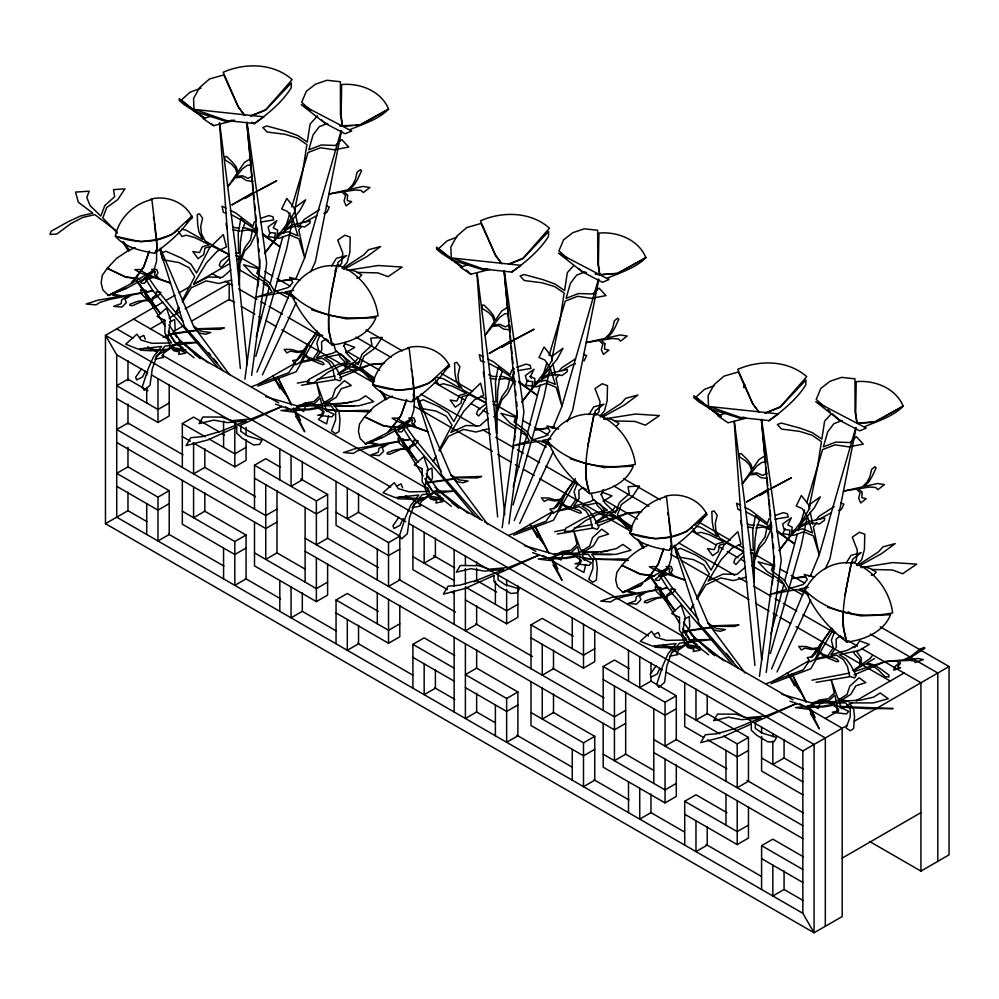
<?xml version="1.0" encoding="UTF-8"?>
<svg xmlns="http://www.w3.org/2000/svg" width="999" height="999" viewBox="0 0 999 999"><rect width="100%" height="100%" fill="white"/><g stroke="black" fill="none" stroke-linecap="round" stroke-linejoin="round"><path stroke-width="1.5" d="M328.746 314.985L328.521 329.757L332.33 345.067C314.872 331.718 299.613 314.523 291.308 293.981C314.086 316.471 347.602 321.815 378.084 315.846C375.237 293.019 358.866 272.315 337.063 264.747C332.23 290.896 323.626 318.631 332.255 344.942C349.563 342.919 369.18 334.965 375.949 317.632L346.216 318.831L328.746 314.985L311.563 309.765M550.774 446.391L546.903 443.843C554.395 425.611 573.813 411.875 593.893 414.473C589.36 440.272 581.018 467.594 589.535 493.481C606.855 491.458 626.46 483.504 633.229 466.183L603.508 467.37L586.026 463.524L570.279 458.741M808.066 594.929L804.183 592.382C811.675 574.15 831.093 560.414 851.173 563.011C846.64 588.811 838.298 616.133 846.815 642.032C864.135 639.997 883.74 632.042 890.521 614.722L860.788 615.908L843.306 612.062L827.559 607.28M586.026 463.524L585.801 478.296L589.61 493.618C572.152 480.257 556.893 463.061 548.601 442.52C571.378 465.01 604.882 470.367 635.364 464.385C632.517 441.558 616.146 420.854 594.343 413.299L587.737 446.391M843.306 612.062L843.094 626.835L846.89 642.157C829.432 628.808 814.173 611.6 805.881 591.058C828.658 613.548 862.162 618.905 892.644 612.924C889.797 590.097 873.426 569.393 851.623 561.838L845.017 594.929M337.737 266.296L337.887 262.362L346.641 255.607L336.401 258.341L331.631 266.034M595.079 413.524L595.179 410.901L603.92 404.145L593.681 406.88L588.911 414.573M852.309 563.374L852.459 559.44L861.2 552.684L850.961 555.419L846.19 563.111M257.742 287.15L258.466 277.872M258.704 274.787L259.915 259.328M514.66 440.334L515.022 435.689M515.259 432.604L515.746 426.423M515.984 423.326L516.958 410.964M772.302 584.228L773.026 574.962M773.263 571.865L774.475 556.406M322.689 410.489L321.965 415.996L318.381 419.468L326.611 423.938L328.521 415.909M579.969 559.028L579.245 564.535L575.661 568.006L583.891 572.477L585.801 564.447M836.7 711.7L837.437 706.193L834.814 695.042L828.895 700.786L820.029 703.296L818.268 708.578L811.363 704.832M244.892 379.245L259.915 267.12L246.828 122.353L253.309 190.072M251.636 375.349L266.658 263.224L247.053 122.328M502.172 527.784L517.195 415.659L504.108 270.891L508.978 321.678M508.928 523.888L523.938 411.763L504.333 270.866M759.452 676.323L774.475 564.198L761.4 419.43L765.671 464.06M766.208 672.427L781.218 560.302L761.613 419.405M330.444 297.977L336.613 265.934C316.533 263.336 297.115 277.06 289.623 295.304L294.792 298.701M341.546 130.757L315.334 261.863L310.714 271.74M598.826 279.295L572.614 410.402L567.332 421.703M856.106 427.847L829.907 558.941L825.274 568.831M292.894 218.606L286.626 248.838L255.819 356.381M294.767 209.54L302.909 170.23L306.893 144.555L297.465 138.099L284.827 134.266L267.058 131.993L262.799 127.46L266.733 125.961L285.764 131.131L297.852 135.577L307.292 142.02L310.077 124.051L317.582 115.834M550.174 367.145L543.906 397.377L513.099 504.92M551.735 359.59L560.189 318.768L564.173 293.094L554.757 286.638L542.107 282.804L524.338 280.544L520.092 275.999L524.013 274.5L543.044 279.67L555.132 284.116L564.572 290.572L567.357 272.59L573.926 265.397M807.142 517.195L801.198 545.929L770.379 653.471M809.34 506.618L817.469 467.307L821.453 441.633L812.037 435.177L799.4 431.343L781.618 429.083L777.372 424.538L781.293 423.039L800.324 428.209L812.412 432.654L821.852 439.11L824.637 421.128L831.205 413.936M744.63 384.79L743.98 387.737L744.692 384.74M256.268 337L269.206 287.337M269.992 284.328L282.904 236.413M513.161 487.05L540.184 384.952M770.828 634.078L783.765 584.415M784.552 581.406L797.464 533.491M341.171 130.669L304.683 257.742L295.729 279.171M598.451 279.208L561.962 406.281L553.009 427.709M855.731 427.747L819.242 554.82L810.289 576.248M283.791 233.466L290.022 212.874M291.795 206.993L308.017 152.51L320.442 147.752L334.215 149.788L348.751 147.04L341.745 139.573L335.477 145.454L321.228 145.005L308.803 149.775L313.124 134.803L319.343 126.598L326.873 123.714M541.071 382.005L546.853 362.887M549.075 355.532L565.297 301.061L577.722 296.291L591.495 298.326L606.031 295.579L599.025 288.112L592.757 293.993L578.521 293.544L566.096 298.314L570.404 283.341L576.623 275.137L584.153 272.252M798.351 530.544L804.582 509.965M806.805 502.609L822.577 449.6L835.002 444.83L848.775 446.865L863.311 444.118L856.318 436.65L850.037 442.532L835.801 442.082L823.376 446.853L827.684 431.88L833.903 423.676L841.433 420.791M169.555 331.643L167.37 338.748L170.642 347.302M426.835 480.182L424.65 487.287L427.922 495.841M683.678 630.144L681.93 635.826L685.202 644.38M256.306 225.05L255.369 228.009L257.804 229.87M512.649 376.548L514.048 372.115M769.929 525.087L770.866 522.127M254.37 221.728L252.959 226.161L235.851 213.062L230.307 210.302M768.93 518.806L767.519 523.239L750.411 510.139L744.867 507.38M148.614 252.872L143.731 267.058L131.381 283.092M406.393 400L401.011 415.596L389.697 430.544M663.673 548.538L658.291 564.135L650.087 575.811L644.904 581.256M149.413 250.999L143.594 266.97L135.514 278.733L131.406 282.942M406.693 399.538L400.874 415.509L398.451 419.043M663.448 549.537L658.166 564.048L650.087 575.811L644.942 581.081M577.335 483.054L574.075 491.733L576.061 499.325L570.629 507.092L558.666 510.389M834.615 631.593L831.355 640.272L833.341 647.864L827.909 655.631L815.946 658.928M345.517 342.27L344.081 346.054L347.39 354.233L358.104 364.585L362.05 354.146L371.94 345.179L370.779 338.162L382.217 337.425L375.037 348.189L364.011 356.056L360.065 366.483L374.525 381.281M603.271 489.547L601.361 494.592L604.682 502.772L615.384 513.124L619.33 502.697L629.22 493.718L628.059 486.7L639.497 485.964L632.317 496.728L621.303 504.595L617.357 515.022L631.805 529.82M256.943 372.028L290.959 290.597M514.235 520.566L548.239 439.135M771.515 669.105L806.118 586.251M151.536 302.635L153.272 298.626L157.879 296.241L160.939 292.345L156.244 291.758L156.643 294.755L152.485 297.69L150.762 301.698L146.478 296.566L145.205 292.919L146.254 290.497L140.647 289.797L141.671 294.205L147.49 299.85L137.462 301.411L130.232 304.058L129.683 305.319L132.542 305.682L143.294 300.861L148.302 300.649L152.46 304.683M408.042 450.237L409.765 446.228L413.923 443.294L413.524 440.297L418.219 440.884L415.159 444.78L410.552 447.165L408.828 451.173L410.514 453.196M665.896 597.439L667.045 594.767L671.203 591.833L670.804 588.836L675.499 589.422L672.439 593.319L667.832 595.704L666.108 599.725M145.242 371.328L142.67 376.86L136.676 379.932L135.639 377.235L141.608 368.706M403.171 518.481L399.95 525.399L393.956 528.471L392.919 525.774L398.888 517.245M659.815 668.406L657.23 673.938L651.236 677.022L650.199 674.313L656.168 665.784M262.437 374.862L296.166 302.822M519.717 523.401L553.446 451.361M777.01 671.94L810.726 599.899M270.055 232.817L268.207 236.613L279.245 238.262L289.161 234.728L298.876 238.798L304.683 257.742L298.788 229.957L301.448 226.548M527.947 380.095L525.486 385.152L536.525 386.8L546.441 383.279L556.156 387.337L561.962 406.281L556.068 378.509L558.728 375.087M584.015 361.001L586.625 355.619L583.566 354.345M785.226 528.633L782.766 533.691L793.805 535.339L803.733 531.818L813.436 535.876L819.242 554.82L813.348 527.047L816.907 522.489M173.139 333.716L175.2 329.583L174.625 319.505L169.693 322.04M431.106 480.881L432.48 478.121L431.918 468.044L426.985 470.579M685.639 634.939L687.012 632.18M688.386 629.42L689.76 626.66L689.198 616.583L684.265 619.118M858.129 650.087L857.055 652.247L861.263 658.016L861.525 664.572L870.241 658.366L872.102 655.856M178.759 307.442L175.986 312.799L179.196 307.542M182.218 300.749L194.705 276.636L189.123 267.72L178.858 262.55L164.111 259.952M436.039 455.981L433.266 461.338L435.676 457.392M438.811 450.624L451.985 425.174L446.403 416.258L436.151 411.101L419.917 408.229L418.331 401.935L423.077 399.737L438.873 406.668L448.239 412.699L453.833 421.603L466.945 396.266L480.594 383.117L483.703 395.479L474.625 399.675L463.748 411.338L450.874 432.467L465.871 425.537L479.67 425.899L488.186 418.456M693.318 604.52L690.546 609.889L693.756 604.62M696.79 597.827L709.265 573.713L703.683 564.797L693.431 559.64L680.144 557.292M155.569 357.967L156.855 355.544L166.096 349.962L151.124 350.786L140.447 350.212L139.735 349.338L144.068 348.476L159.865 350.037M318.644 332.542L296.116 371.74L257.817 386.126M575.923 481.081L553.396 520.279L513.686 535.189M833.203 629.632L810.676 668.818L770.966 683.728M182.405 302.272L191.221 287.799L206.231 280.869L218.644 283.491L231.681 280.107M439.685 450.811L448.514 436.338L463.511 429.408L475.936 432.03L488.961 428.646M696.965 599.363L705.794 584.877L720.791 577.959L733.216 580.569L746.241 577.185M396.84 421.391L387.662 432.542M295.642 362.699L288.674 372.739L251.798 386.601M297.39 360.189L317.42 331.306M552.934 511.238L545.966 521.278L509.078 535.139M555.544 507.467L574.7 479.845M809.34 661.038L803.246 669.817L766.37 683.678M811.95 657.267L831.98 628.383M343.519 346.141L345.167 343.793L354.745 347.34L345.779 352.672M600.799 494.68L602.447 492.332L612.025 495.879L603.059 501.211M317.133 331.293L293.906 363.911L258.766 383.928M553.858 508.691L575.299 478.571M811.138 657.23L831.692 628.371M357.542 358.778L355.681 361.288L346.965 367.495L346.703 360.939L342.495 355.169M614.822 507.317L612.961 509.827L604.245 516.033L603.983 509.478L599.775 503.708M264.473 253.371L274.525 240.272L275.349 233.054L269.643 232.53L268.044 226.985L276.773 220.679L273.214 227.859L277.622 230.095L276.785 237.312L289.136 221.204L294.83 211.638L295.329 207.268L305.731 199.75L299.725 210.789L284.228 229.683L292.719 224.875L310.165 220.916L309.902 223.202L304.608 227.035C286.001 221.616 274.438 241.308 264.723 253.459M521.753 401.91L531.805 388.811L532.629 381.593L526.923 381.069L525.337 375.524L534.053 369.218L530.494 376.398L534.902 378.633L534.065 385.851L546.416 369.742L552.11 360.177L552.609 355.806L563.024 348.289L557.017 359.328L541.508 378.221L549.999 373.414L567.457 369.455L567.195 371.74L561.888 375.574C543.281 370.154 531.718 389.847 522.002 401.998M779.045 550.449L789.085 537.35L789.909 530.132L784.203 529.607L782.617 524.063L791.333 517.757L787.774 524.937L792.182 527.172L791.345 534.39L803.696 518.281L809.39 508.716L809.889 504.345L820.304 496.828L814.297 507.867L798.788 526.76L807.279 521.953L824.737 517.994L824.475 520.279L819.168 524.113C800.561 518.693 788.998 538.386 779.282 550.549M559.04 371.216L561.713 367.807L575.486 358.816M816.32 519.755L818.993 516.346L834.115 506.605M228.808 259.041L221.353 267.457L219.218 265.372L220.692 261.463L228.908 255.269M486.088 407.58L478.633 415.996L476.498 413.911L477.972 410.002L486.201 403.808M743.368 556.131L735.913 564.547L733.778 562.462L735.252 558.541L743.481 552.347M334.865 270.729L336.75 268.644M338.549 266.783L341.683 263.311L342.769 253.072L337.737 240.085L344.905 235.19L350.224 237.15L349.862 252.297L347.19 262.437L341.983 268.219M595.829 415.322L598.963 411.85L600.049 401.623L595.017 388.623L602.185 383.728L607.504 385.689L607.142 400.836L604.47 410.976L600.312 415.609M616.583 426.098L618.968 423.464L612.699 419.817L607.067 418.356L604.183 418.706M854.157 562.712L856.243 560.389L857.329 550.162L852.297 537.162L859.465 532.267L864.784 534.24L864.422 549.388L861.762 559.515L856.543 565.297M642.832 583.441L640.759 585.614L622.477 592.607L643.781 581.768L667.295 568.019L658.766 575.736M251.785 193.818L244.705 198.539L253.159 193.856L253.159 192.432L231.818 204.932L246.066 197.04M509.065 342.357L501.985 347.078L510.439 342.395L510.439 340.971L489.098 353.471L503.346 345.579M766.345 490.896L759.265 495.616L767.731 490.934L767.731 489.51L746.378 502.01L760.626 494.118M401.486 427.197L410.015 419.468L386.488 433.229L365.197 444.068L383.479 437.075L401.486 427.197L392.807 427.272L383.067 425.836L364.598 416.783L359.515 423.951L358.429 431.456L360.139 438.499L365.771 443.968L382.18 437.312M230.906 269.917L222.39 277.36L208.591 276.998L193.594 283.928L206.468 262.799L217.332 251.136L226.423 246.94L223.314 234.578L209.665 247.727L196.553 273.064L190.959 264.161L181.593 258.129L165.784 251.199L161.051 253.384L162.637 259.69M745.466 566.995L736.95 574.45L723.164 574.075L708.154 581.006L721.028 559.877L731.905 548.226L740.983 544.03L737.874 531.655L724.225 544.805L711.113 570.142L705.519 561.238L696.153 555.207L680.356 548.276L676.798 549.925M178.858 229.083C161.651 244.068 135.852 243.968 115.397 236.151C124.75 247.627 140.697 250.624 154.52 253.334L156.831 249.163L156.631 239.66L151.885 199.588C134.091 203.534 118.744 218.182 115.36 236.288L140.722 241.77L156.631 239.66L172.015 234.565L192.02 215.996C183.167 231.044 169.243 242.307 155.494 252.697L157.343 249.3L154.408 222.902M186.801 222.477L192.457 217.757C185.402 202.285 166.471 194.817 150.399 199.276M436.138 377.634C418.931 392.607 393.131 392.507 372.677 384.69C382.03 396.166 397.977 399.163 411.8 401.885L414.11 397.702L413.911 388.199L409.165 348.127C391.371 352.073 376.024 366.72 372.639 384.827L398.002 390.309L413.911 388.199L429.295 383.104L449.3 364.535C440.459 379.583 426.523 390.846 412.774 401.236L414.622 397.839L412.45 375.874M445.204 370.08L449.737 366.296C442.682 350.824 423.751 343.356 407.679 347.814M692.295 527.11C675.024 541.158 650.012 540.871 629.957 533.229C639.323 544.705 655.257 547.702 669.08 550.424L671.39 546.241L671.191 536.738L666.445 496.665C648.651 500.611 633.304 515.259 629.919 533.366L655.282 538.848L671.191 536.738L686.575 531.643L706.58 513.086C697.739 528.121 683.803 539.385 670.054 549.787L671.902 546.378L668.718 518.506M694.555 525.224L707.03 514.835C699.962 499.363 681.031 491.895 664.959 496.353M511.625 272.402C525.374 262.038 539.298 251.136 548.488 236.326L548.663 231.481L522.752 258.828L509.14 264.148M768.918 420.941C782.654 410.577 796.578 399.675 805.781 384.865L805.943 380.02L780.032 407.367L765.059 413.224M144.243 278.796L153.309 272.178L156.556 261.401L156.643 249.825M658.803 575.874L667.869 569.255L671.128 558.478L671.715 549.625L670.953 545.554M338.486 373.539L345.367 368.631L345.105 362.075L339.972 356.98L339.098 354.245M595.766 522.077L602.647 517.17L602.385 510.614L597.252 505.519L595.941 501.423M853.059 670.616L859.927 665.709L859.664 659.153L854.532 654.058L853.658 651.323M175.949 344.518L172.452 346.978L174.713 349.737L181.456 350.661L185.739 353.059L178.609 354.47L179.458 352.06L173.451 350.624L171.179 347.864L164.286 352.722L162.063 355.806L163.436 357.48L154.92 359.178M178.272 342.869L180.607 341.233L200.2 358.641M325.911 338.948L321.553 341.87L321.79 349.95L316.358 357.717L332.792 353.184L336.688 351.173M583.191 487.487L578.833 490.422L579.07 498.501L573.638 506.256L590.072 501.723L593.968 499.712M840.471 636.026L836.113 638.96L836.35 647.04L830.918 654.795L847.352 650.262L856.443 645.579L859.727 640.871L869.305 644.417L859.053 650.524L839.36 654.595L846.24 659.09L850.886 665.396L856.205 675.561L854.495 678.009L849.612 676.198L847.452 666.358L843.481 659.665L836.588 655.169L815.858 659.452M250.562 158.666L244.443 162.425L237.937 171.915L236.139 166.833L232.68 162.437L226.686 156.506L224.675 156.718L225 159.902L231.368 164.011L235.227 168.169L237.025 173.252L227.747 186.801L235.09 177.834L241.446 177.198L246.291 180.532L252.872 181.356M507.842 307.205L501.723 310.964L495.229 320.454L493.419 315.372L489.96 310.976L483.966 305.045L481.955 305.257L482.28 308.441L488.648 312.55L492.507 316.708L494.305 321.79L485.027 335.339L492.37 326.373L498.726 325.736L503.571 329.071L510.164 329.895M304.995 222.003L316.733 215.684M562.287 370.542L571.166 365.147L575.449 363.761M819.567 519.08L831.305 512.762M175.325 344.405L167.407 349.188L161.376 349.862M177.959 342.819L180.607 341.233L168.881 324.975M555.407 555.494L562 551.523L571.128 550.199L577.047 544.455L573.95 531.268L580.531 549.712L588.561 552.285L597.639 552.422M671.415 652.622L680.669 647.052L674.637 647.727M815.321 702.447L819.28 700.062L828.408 698.738L834.327 693.006L831.23 679.807L837.811 698.251L845.841 700.823L848.875 700.873M342.869 268.506L363.848 254.832L368.406 249.775L380.619 246.516L366.945 256.593L343.843 269.368M600.162 417.045L621.128 403.371L625.686 398.326L637.899 395.055L624.225 405.132L602.484 417.157M857.442 565.584L878.408 551.923L882.966 546.865L895.191 543.593L881.505 553.671L859.764 565.696M337.699 374.45L350.936 366.745L357.804 368.743L363.811 372.839L370.192 379.533L374.375 379.957L374.288 377.884L361.875 369.318M359.927 361.526L352.51 365.834L359.365 367.832M596.303 522.215L608.216 515.284L615.084 517.282L621.091 521.378L627.484 528.071L631.655 528.496L631.568 526.423L619.155 517.857M617.207 510.064L609.79 514.373L615.272 515.971M853.583 670.754L865.496 663.823L872.364 665.821L878.371 669.917L884.764 676.61L888.935 677.035L888.848 674.962L880.194 668.606L873.925 664.909L867.07 662.911L874.487 658.603M514.16 368.818L511.65 370.267L510.239 374.7L493.131 361.601L487.587 358.841M162.949 302.16L105.469 335.352L105.469 523.676L814.073 932.779L842.194 916.545L842.194 728.221L806.43 707.579M165.622 300.624L174.962 295.229M178.958 292.919L190.971 285.989M193.644 284.44L229.196 263.923M236.701 259.59L240.447 257.43L259.34 268.331M150.462 328.858L163.811 321.154M169.143 318.069L179.82 311.913M185.165 308.828L229.196 283.404L229.196 300.499M163.187 337.512L167.233 335.177M173.963 331.281L183.391 325.836M191.471 321.178L229.196 299.4L234.59 302.51M169.206 402.997L157.967 409.49L116.721 385.676L127.972 379.183L147.927 390.709M116.721 398.663L157.967 422.477L169.206 415.984L169.206 384.49M182.33 467.395L182.33 423.564L193.581 417.07L219.156 431.83M105.469 523.676L127.972 510.689L146.878 521.603M157.967 497.152L169.206 490.659L169.206 534.502L157.967 540.996L157.967 497.152L116.721 473.351L127.972 466.858L169.206 490.659M246.066 447.365L234.815 453.858L209.253 439.098M169.206 503.646L157.967 510.139L116.721 486.338M193.094 442.757L234.815 466.845L246.066 460.352L246.066 439.66M254.508 509.065L254.508 465.222L265.746 458.728L280.544 467.27M276.998 509.065L265.746 515.559L116.721 429.508L127.972 423.014L183.017 454.795M234.815 541.533L246.066 535.039L246.066 578.871L234.815 585.364L234.815 541.533L182.33 511.226M276.998 522.052L265.746 528.546L116.721 442.495M316.371 500.949L327.61 494.455L327.61 538.286L316.371 544.78L316.371 500.949L254.508 465.222M246.066 548.026L234.815 554.52L182.33 524.213L182.33 480.382M327.61 507.442L316.371 513.936L254.508 478.209M388.536 542.607L399.787 536.113L399.787 579.957L388.536 586.45L388.536 542.607L336.051 512.312M327.61 582.117L316.371 588.611L254.508 552.897M399.787 549.1L388.536 555.594L336.051 525.299L336.051 481.456M254.508 522.052L254.508 565.884L316.371 601.598L327.61 595.104L327.61 563.611M336.051 643.806L336.051 599.974L347.302 593.481L378.259 611.351M399.787 623.788L388.536 630.282L336.051 599.974M474.15 581.93L476.648 580.494L496.603 592.007M336.051 612.961L388.536 643.269L399.787 636.775L399.787 605.282M412.912 688.186L412.912 644.355L424.163 637.861L454.757 655.519M517.882 604.308L506.643 610.801L465.397 586.987M465.397 599.974L506.643 623.788L517.882 617.295L517.882 585.801M531.006 668.706L531.006 624.862L542.257 618.369L573.214 636.251M506.643 698.463L517.882 691.97L517.882 735.801L506.643 742.294L506.643 698.463L465.397 674.65L476.648 668.156L517.882 691.97M594.742 648.676L583.503 655.169L531.006 624.862M517.882 704.957L506.643 711.45L465.397 687.637M531.006 637.849L583.503 668.156L594.742 661.663L594.742 630.169M603.184 710.364L603.184 666.533L614.435 660.039L629.22 668.581M625.674 710.364L614.435 716.857L305.12 538.286M583.503 742.844L594.742 736.35L594.742 780.182L583.503 786.675L583.503 742.844L531.006 712.537M625.674 723.351L614.435 729.844L305.12 551.273M665.047 702.247L676.298 695.754L676.298 739.597L665.047 746.091L665.047 702.247L603.184 666.533M594.742 749.337L583.503 755.831L531.006 725.524L531.006 681.693M676.298 708.741L665.047 715.234L603.184 679.52M737.212 743.918L748.463 737.424L748.463 781.255L737.212 787.749L737.212 743.918L723.763 736.151M676.298 783.428L665.047 789.922L603.184 754.208M748.463 750.411L737.212 756.905L707.604 739.809M603.184 723.351L603.184 767.195L665.047 802.909L676.298 796.415L676.298 764.922M825.324 718.481L838.673 710.776M842.669 708.466L852.01 703.071M856.018 700.761L904.058 673.026M684.727 845.117L684.727 801.285L695.978 794.792L726.935 812.662M747.452 718.98L802.834 750.948L847.539 725.149M854.207 721.29L949.05 666.533L949.05 854.857L920.928 871.091L869.642 841.483M748.463 825.099L737.212 831.593L684.727 801.285M684.727 814.272L737.212 844.58L748.463 838.086L748.463 806.58M761.588 889.497L761.588 845.654L772.839 839.16L803.433 856.83M842.194 858.104L920.928 812.649M516.046 532.467L551.186 512.45M773.326 681.006L808.466 660.988M319.555 209.528L304.433 219.268L298.214 227.223L294.081 207.767L286.8 198.426L281.656 208.978L287.537 211.438L293.069 219.855L297.977 235.864L288.261 231.793L277.809 233.616M773.001 487.587L791.345 477.784L767.731 490.384M258.441 190.584L276.785 180.694L253.159 193.294M252.347 176.099L248.089 178.334L242.582 175.799L236.226 176.436L242.42 168.856L247.352 165.322L251.199 164.935L250.687 159.927M766.907 473.176L762.662 475.424L757.142 472.889L750.786 473.526L756.992 465.946L761.912 462.4L765.771 462.013L765.122 455.756L759.003 459.503L752.509 468.993L750.699 463.911L747.24 459.515L741.246 453.596L739.235 453.796L739.56 456.98L745.928 461.088L749.787 465.247L751.585 470.329L742.307 483.878L749.65 474.912L756.006 474.275L760.851 477.609L767.444 478.434M510.439 341.758L534.065 329.245L510.439 341.845M139.872 337.35L143.794 335.339L145.28 339.223M397.152 485.889L401.074 483.878L402.572 487.762M654.432 634.427L658.353 632.417L659.852 636.301M135.152 247.565L128.334 250.599L116.621 258.304L107.255 268.344L125.599 276.848L139.885 278.771M392.432 396.103L385.614 399.138L373.913 406.843L364.535 416.883L382.879 425.387L392.807 427.272L401.523 427.335L410.589 420.716L413.848 409.94L414.435 401.074L413.161 394.305M648.351 545.254C635.114 550.511 624.425 560.626 616.795 572.502L615.709 579.994L617.419 587.037L623.051 592.507L640.821 585.302M339.598 377.797L370.679 364.498L384.365 363.224M598.289 525.724L627.959 513.036L641.645 511.763M854.157 674.874L885.239 661.575L903.496 659.877L910.052 656.93L920.304 648.963L924.462 647.464L924.837 648.251L911.85 656.755L905.294 659.702L918.081 658.516L923.326 659.59L915.159 662.537L914.447 661.013L909.54 660.364L899.275 660.876L900.461 663.373L897.452 666.857L900.611 667.769L893.768 670.229L894.48 667.007L898.576 663.473L897.389 660.963L885.239 661.575L854.07 671.628M250.587 115.996L265.871 109.59L292.17 79.595C273.551 63.099 245.18 62.55 223.189 72.278L238.174 106.656L244.58 115.272M509.253 263.948L523.164 258.142L549.45 228.134C530.831 211.638 502.46 211.089 480.482 220.816L495.454 255.195L501.86 263.811L495.554 255.444L481.068 223.451L466.77 227.535L456.88 236.114L450.849 246.965L451.311 259.777L483.591 270.03L487.899 269.231M765.147 413.074L780.444 406.68L806.73 376.673C788.111 360.177 759.74 359.64 737.761 369.355L752.734 403.733L759.14 412.35M260.327 222.103L273.664 219.942L272.939 216.758L268.831 215.572L260.739 218.356M517.607 370.641L530.944 368.481L530.219 365.297L526.111 364.111L516.67 367.37M774.887 519.18L788.223 517.02L787.499 513.848L783.391 512.649L775.299 515.434M126.261 288.212L108.491 295.429L102.86 289.96L101.149 282.917L102.235 275.412L107.305 268.244L125.787 277.297L139.86 278.696M349.875 129.695C363.149 123.926 378.271 119.68 388.623 109.103L360.427 124.7L342.457 126.186L339.535 125.687L352.672 125.549M607.155 278.246C620.429 272.465 635.551 268.219 645.903 257.642L617.707 273.239L599.737 274.725L595.354 273.976L599.737 274.725L617.257 273.639L645.866 257.605C638.498 239.585 617.37 231.393 598.938 233.092L598.401 263.798L599.737 274.725L597.789 263.237L597.677 230.27L584.315 228.808L572.814 232.692L563.598 239.835L558.941 250.874L567.095 258.092M864.447 426.785C877.709 421.004 892.831 416.758 903.183 406.181C895.791 388.161 874.674 379.932 856.218 381.643L855.693 412.337L857.017 423.264L874.537 422.177L903.146 406.143L874.987 421.79L857.017 423.264L855.069 411.775L854.969 378.821L841.595 377.36L830.094 381.231L820.878 388.374L816.22 399.413L824.375 406.643M250.499 116.146L265.472 110.29L291.371 82.942L291.209 87.787C282.018 102.597 268.094 113.499 254.345 123.864L252.085 122.115M200.949 88.137L189.96 92.258L181.281 100.125L204.645 118.419M456.855 237.188L447.24 240.796L438.561 248.664L451.411 258.729M714.148 385.726L704.52 389.335L695.841 397.202L707.529 406.356M323.876 213.374L326.735 212.462L329.345 207.08L326.273 205.806M339.51 374.55L370.679 364.498L382.829 363.886M595.304 523.563L627.959 513.036L640.109 512.425M838.436 510.464L841.295 509.54L843.905 504.158L840.846 502.884M210.327 116.396L203.197 118.644L213.449 125.724L234.54 120.342L229.995 120.629M469.043 264.485L460.477 267.183L470.729 274.263L490.322 269.268M726.323 413.024L717.769 415.721L728.009 422.802L746.091 418.194M301.373 361.85L313.349 358.541L318.768 350.786L316.795 343.194L320.055 334.515L322.727 335.502M356.818 278.234L359.303 277.56L361.688 274.925L355.419 271.278L349.787 269.817L346.903 270.167M871.378 575.312L873.875 574.637L876.248 572.002L869.979 568.369L864.347 566.895L861.463 567.245M299.825 362.687L322.028 358.092L328.908 362.587L332.093 367.944M341.458 354.071L324.8 357.517L331.68 362.013L336.326 368.306L341.646 378.471L339.935 380.931L335.04 379.121L332.879 369.28M558.578 510.914L579.308 506.63L586.201 511.126L589.373 516.483M597.227 502.922L582.08 506.056L588.96 510.551L593.606 516.845L598.925 527.01L597.215 529.47L592.332 527.659L590.159 517.819M142.27 292.919L131.593 295.055L124.987 299.213L126.336 302.66L121.978 307.068L113.674 306.356L121.116 303.696L121.678 299.875L128.284 295.704L110.24 299.3L100.037 302.335L96.041 304.857L86.151 304.008L97.74 300.212L119.231 296.541L112.325 295.005M145.317 292.32L152.947 290.796L217.382 367.07M399.55 441.458L388.873 443.593L382.267 447.752L383.628 451.198L379.258 455.606L370.954 454.907L378.396 452.235L378.958 448.414L385.564 444.243L367.52 447.839L357.317 450.874L353.321 453.396L343.431 452.547L355.02 448.751L376.511 445.079L367.432 442.245M402.597 440.859L410.227 439.335L474.662 515.609M656.83 589.997L646.153 592.132L639.56 596.291L640.908 599.737L636.538 604.145L628.246 603.446L635.676 600.774L636.251 596.952L642.844 592.794L624.8 596.378L614.597 599.412L610.601 601.935L600.711 601.086L612.3 597.29L633.791 593.618L624.725 590.796M659.877 589.398L667.507 587.874L731.955 664.148M669.492 656.256L677.996 654.57L676.623 652.896L678.858 649.8L685.751 644.942L688.011 647.714L694.018 649.15L693.169 651.548L700.299 650.137L696.016 647.739L689.273 646.815L687.012 644.055L695.167 638.311L714.76 655.719M297.39 383.129L309.44 380.844M316.97 379.42L335.052 375.986M554.67 531.668L565.209 529.67M574.25 527.959L592.332 524.525M811.95 680.207L849.612 673.064M232.055 120.417L226.311 121.491L194.031 111.239L193.569 98.426L199.6 87.575L209.49 78.996L223.788 74.913L238.274 106.905L244.605 115.322M745.179 417.769L740.883 418.569L708.591 408.316L708.129 395.504L714.16 384.652L724.05 376.074L738.348 371.99L752.834 403.983L759.165 412.412M293.656 290.347L285.065 291.92L290.759 293.993M550.936 438.898L542.345 440.459L548.039 442.532M808.216 587.437L799.637 588.998L805.319 591.083M535.089 382.155L545.541 380.344L555.257 384.403L550.362 368.394L544.83 359.977L538.948 357.517L544.08 346.965L551.361 356.318L552.322 360.801M792.369 530.706L802.834 528.883L812.537 532.942L807.642 516.933L802.11 508.516L796.228 506.056L801.36 495.504L808.653 504.857L809.602 509.34M142.208 292.62L122.253 296.029L115.335 294.493L112.962 292.595M145.267 292.108L152.947 290.796L144.793 277.622M399.488 441.171L379.533 444.567L372.627 443.032L370.242 441.146M402.547 440.646L410.227 439.335L402.073 426.161M656.768 589.71L636.825 593.106L629.907 591.57L627.522 589.685M659.827 589.185L667.507 587.874L659.352 574.7M352.01 401.923L340.359 403.883L331.281 403.746L323.251 401.173L316.658 382.729L319.767 395.916L313.848 401.66L304.72 402.984L296.803 407.754L303.708 411.501L305.469 406.218L314.335 403.708L320.254 397.964L322.877 409.115M600.549 551.935L609.29 550.461M856.38 700.724L859.29 700.224M301.523 385.264L335.352 379.608M557.267 534.053L592.644 528.146M816.083 682.342L849.924 676.685M295.479 278.521L277.31 281.381L292.67 279.658M347.914 270.267L378.097 265.509L402.135 267.045L388.062 276.673L377.859 272.889L357.217 272.39M548.214 427.784L534.59 429.932L548.414 428.371M551.248 427.297L554.27 426.823M603.683 419.043L635.376 414.048L659.415 415.584L645.342 425.212L635.139 421.441L614.497 420.929M805.494 576.323L791.87 578.471L805.694 576.91M808.528 575.849L811.55 575.362M860.963 567.582L892.656 562.587L916.695 564.135L902.621 573.751L892.419 569.979L871.777 569.467M483.678 269.081L511.376 272.015L521.141 265.359L452.16 258.029L483.678 269.081L486.75 268.644M740.958 417.619L768.656 420.554L778.421 413.898L709.452 406.568L740.958 417.619L744.03 417.182M241.346 230.894L248.239 229.97L256.893 232.48M498.626 379.445L505.519 378.509L515.621 381.443M755.918 527.984L762.799 527.047L771.465 529.57M418.656 498.401L424.687 497.727L437.887 489.772L458.641 508.204M551.485 428.022L554.57 427.672M417.357 499.188L423.376 498.513L414.135 504.083L412.212 507.717L420.716 506.018L419.343 504.358L421.566 501.261L428.471 496.403L430.731 499.163L436.738 500.599L435.889 503.009L443.019 501.598L438.736 499.2L431.993 498.276L429.732 495.516L437.887 489.772L426.161 473.514M508.479 313.474L504.632 313.861L499.7 317.407L493.506 324.987L499.862 324.35L505.369 326.885L509.627 324.638L510.027 328.584M355.594 125.375L359.977 125.1L388.574 109.066C381.218 91.046 360.077 82.855 341.658 84.553L341.121 115.26L342.457 126.186L340.497 114.698L340.397 81.731L327.035 80.27L315.534 84.153L306.318 91.296L301.661 102.335L310.976 110.589M354.345 406.019L333.429 405.669M611.625 554.557L592.207 554.32M371.353 410.589C351.248 409.54 328.858 414.697 311.001 403.009L296.865 405.806L265.709 396.703M627.172 559.153C607.517 558.191 585.701 563.024 568.281 551.548L554.145 554.345L524.475 545.666M654.42 575.774L640.347 574.375L621.878 565.322L640.159 573.926L654.445 575.849M415.846 499.363L397.727 498.751L397.015 497.877L401.348 497.027L417.145 498.576M673.126 647.901L655.007 647.29L654.295 646.428L658.628 645.566L674.437 647.115L681.967 646.266L695.167 638.311L683.441 622.065M239.685 227.934L235.414 227.909L232.717 226.648M242.52 227.947L245.354 227.959L256.905 231.318M496.965 376.473L492.707 376.448L488.648 374.563M499.8 376.486L502.634 376.498L514.185 379.857M754.245 525.012L749.987 524.987L747.277 523.726M757.08 525.024L759.927 525.037L771.478 528.396M369.717 411.913L325.112 409.927L334.103 414.335L331.83 416.908L317.769 415.147L323.301 414.123L324.076 411.9L318.556 408.141L309.415 409.815L295.067 410.327L292.719 411.988L280.931 410.514L293.481 409.228L308.391 409.128L317.545 407.455L311.001 403.009L291.209 409.802L275.412 404.083M628.471 560.476L582.392 558.466L591.396 562.874L589.11 565.446L575.049 563.686L580.581 562.674L581.356 560.439L575.836 556.68L566.695 558.354L552.347 558.866L549.999 560.526L538.211 559.053L550.761 557.767L565.684 557.667L574.825 555.993L568.281 551.548L548.488 558.341L532.692 552.622M176.461 349.675L185.589 350.362M435.264 498.326L442.869 498.901M689.497 646.64L700.149 647.439M852.347 647.227L855.094 647.502M185.689 349.725L173.676 347.789L172.577 344.942M442.969 498.264L430.956 496.328L427.672 487.774M698.751 646.565L688.236 644.867L685.501 637.749M324.887 123.177L345.154 133.766L351.673 130.994L301.223 104.633L324.887 123.177L327.822 123.689M582.18 271.716L602.434 282.305L608.953 279.533L558.503 253.172L582.18 271.716L586.563 272.477M839.46 420.267L859.727 430.844L866.233 428.072L815.783 401.71L839.46 420.267L842.382 420.766M232.842 229.77L239.972 231.081M721.29 416.009L718.468 415.484L693.88 395.754L693.855 397.639L698.776 401.785L717.682 413.411L721.128 416.471M490.134 378.309L495.829 379.358M747.414 526.848L753.109 527.909M235.714 252.822L238.661 253.434L238.212 233.304L240.834 218.706L245.03 222.802L242.22 230.307L240.409 242.495L239.96 260.464L244.618 248.064L250.462 239.91L252.51 230.095L256.019 233.529L250.337 245.13L244.53 251.361L239.885 263.761L239.36 285.027L238.724 256.281L235.776 255.657M492.994 401.361L495.941 401.985L495.492 381.843L498.114 367.245L502.31 371.341L499.5 378.858L497.689 391.046L497.252 409.016L501.898 396.603L507.754 388.449L509.79 378.633L513.311 382.068L507.617 393.668L501.81 399.9L497.165 412.3L496.64 433.566L496.003 404.82L493.056 404.195M750.274 549.912L753.221 550.524L752.771 530.382L755.406 515.796L759.602 519.88L756.78 527.397L754.969 539.585L754.532 557.554L759.178 545.142L765.034 537L767.07 527.172L770.591 530.606L764.897 542.207L759.103 548.439L754.445 560.851L753.933 582.105L753.283 553.359L750.336 552.734M181.606 229.208L185.951 230.132L202.71 239.635L199.013 232.18L197.69 224.887L197.265 214.485L199.488 213.848L202.61 218.169L200.712 226.373L201.361 233.529L205.07 240.971L228.996 254.533L240.372 368.369M437.425 377.435L443.244 378.671L459.99 388.174L456.293 380.731L454.982 373.439L454.545 363.024L456.768 362.387L459.89 366.708L457.992 374.912L458.641 382.068L462.35 389.51L486.276 403.072L497.652 516.908M696.166 526.286L700.524 527.21L717.27 536.713L713.573 529.27L712.262 521.977L711.825 511.563L714.048 510.926L717.182 515.247L715.272 523.451L715.921 530.606L719.63 538.049L743.556 551.61L754.932 665.446M299.9 280.132L289.648 277.335L292.744 282.58L288.486 287.425L274.713 291.558L269.605 282.892L256.843 273.451L258.316 268.781L243.581 264.76L252.859 274.663L267.083 283.654L272.19 292.32L255.881 297.227L282.442 292.395L293.831 296.553M558.653 429.071L546.928 425.874L550.024 431.118L545.779 435.964L531.992 440.097L526.885 431.431L514.123 421.99L515.596 417.32L500.861 413.299L510.139 423.201L524.363 432.192L529.47 440.859L513.161 445.766L539.735 440.934L548.264 444.056M814.46 577.21L804.207 574.413L807.304 579.657L803.059 584.502L789.272 588.648L784.165 579.969L771.415 570.541L772.876 565.859L758.141 561.838L767.432 571.74L781.643 580.731L786.75 589.398L770.441 594.305L797.015 589.472L805.544 592.594M226.036 213.149L223.414 212.387L221.978 206.144L226.136 208.229M484.627 362.063L480.694 360.926L479.258 354.682L483.429 356.768M740.596 510.227L737.974 509.465L736.55 503.234L740.709 505.307M781.755 694.218L811.425 702.884L845.728 702.909L850.261 709.128L850.174 717.02L846.053 727.821L850.161 730.781L853.633 728.583L854.532 716.758L853.633 709.14L849.113 702.909L873.151 702.921L888.261 698.751L880.206 692.944L873.551 697.165L860.626 700.099L839.834 701.286L850.811 694.317L855.868 685.789L865.821 682.604L859.065 677.734L849.837 686.138L847.002 694.542L836.026 701.498L811.425 702.884L825.574 700.087L838.411 706.38L893.081 708.578L868.031 708.678L839.672 707.005L848.675 711.413L846.39 713.985L832.329 712.225L837.861 711.213L838.636 708.978L833.116 705.219L823.975 706.892L809.627 707.404L807.279 709.078L795.504 707.592L808.041 706.318L822.964 706.206L832.105 704.532L825.574 700.087L805.768 706.892L789.972 701.161M325.237 403.421L327.922 404.27M581.181 551.535L585.202 552.822M843.818 701.785L838.461 700.074L841.545 708.678M231.281 214.673L241.408 220.105M488.561 363.211L499.95 369.318L514.435 379.433M745.841 511.75L757.23 517.857L771.715 527.971M554.083 556.293L560.988 560.039L562.749 554.757L571.615 552.247L577.534 546.503L580.157 557.654M847.989 611.725L853.258 614.61M264.735 271.453L272.839 276.124M276.885 278.459L290.384 286.251M365.971 329.895L402.41 350.936M441.558 373.539L472.602 391.458M480.694 396.128L486.088 399.25M494.193 403.921L517.132 417.17M522.539 420.292L530.631 424.962M534.69 427.297L548.176 435.089M602.172 466.271L604.87 467.819M623.763 478.733L660.214 499.775M699.35 522.377L730.394 540.297M738.498 544.967L743.893 548.089M751.985 552.759L774.937 566.008M780.331 569.13L787.087 573.026M791.133 575.362L804.632 583.154M880.219 626.798L949.05 666.533M237.3 268.594L258.891 281.056M262.937 283.404L269.693 287.3M273.738 289.635L288.586 298.202M356.069 337.163L391.158 357.43M434.353 382.367L465.397 400.287M470.791 403.409L480.244 408.866M482.942 410.414L488.349 413.536M493.743 416.658L515.334 429.12M520.741 432.242L527.484 436.138M531.53 438.474L546.378 447.04M613.873 486.001L648.963 506.268M692.157 531.206L716.445 545.229M719.143 546.79L723.201 549.125M727.247 551.46L738.049 557.704M740.746 559.253L744.792 561.6M751.535 565.496L773.139 577.959M777.185 580.294L783.928 584.19M789.335 587.312L802.834 595.104M870.316 634.065L937.799 673.026L937.799 861.35M212.325 273.664L220.429 278.334M225.299 281.156L232.567 285.352M238.649 288.861L256.868 299.375M260.914 301.71L265.634 304.445M269.018 306.393L282.505 314.185M287.912 317.295L320.304 336.001M325.699 339.111L328.396 340.671M345.954 350.811L379.695 370.292M420.854 394.056L476.873 426.398M482.942 429.895L490.372 434.19M495.766 437.3L513.986 447.827M517.357 449.775L523.439 453.284M526.81 455.232L539.635 462.624M545.704 466.133L578.096 484.84M583.503 487.949L586.201 489.51M603.746 499.65L637.487 519.13M678.658 542.894L734.665 575.237M738.723 577.572L746.815 582.242M753.571 586.138L771.116 596.266M775.162 598.613L779.882 601.336M783.253 603.284L796.752 611.076M802.834 614.585L835.226 633.291M839.272 635.626L843.993 638.349M848.051 640.684L857.492 646.141M861.538 648.476L920.928 682.767L920.928 871.091M241.346 306.406L254.845 314.198M258.891 316.546L261.588 318.094M265.634 320.442L276.436 326.673M281.83 329.782L373.614 382.779M414.11 406.156L492.395 451.348M497.789 454.47L511.288 462.262M515.334 464.597L519.393 466.933M523.439 469.28L534.24 475.512M539.635 478.621L631.418 531.618M670.554 554.22L678.658 558.891M681.355 560.451L748.838 599.412M755.594 603.309L769.093 611.101M773.139 613.436L777.185 615.771M779.882 617.332L790.684 623.563M796.078 626.685L890.559 681.231M133.591 319.118L168.681 339.373M176.786 344.056L182.854 347.565M195.005 354.57L278.684 402.884M285.439 406.78L290.834 409.902M292.857 411.064L425.137 487.437M434.577 492.894L440.659 496.391M452.122 503.021L482.492 520.554M484.515 521.728L535.814 551.336M543.231 555.619L682.929 636.276M688.323 639.385L697.102 644.455M709.253 651.473L792.931 699.787M799.675 703.683L803.733 706.018M116.721 328.858L132.917 338.211M147.765 346.778L157.205 352.235M162.612 355.357L390.709 487.05M405.557 495.616L648.513 635.888M663.361 644.455L825.324 737.961L825.324 926.285M802.834 750.948L802.834 913.298L814.073 932.779L814.073 744.455L105.469 335.352L116.721 354.832L147.79 372.764M151.711 375.037L405.756 521.703M408.454 523.264L662.362 669.854M666.42 672.202L744.755 717.419M221.84 433.379L224.538 434.94M300.711 478.921L327.61 494.455M358.067 512.025L399.787 536.113M433.466 555.569L454.757 567.857M650.736 681.006L676.298 695.754M706.743 713.336L748.463 737.424M783.478 757.642L803.433 769.168M182.33 423.564L205.207 436.763M412.912 556.68L454.145 580.494M684.727 713.611L719.717 733.815M761.588 757.991L802.834 781.805M182.33 436.551L190.409 441.208M447.502 589.635L412.912 569.667L412.912 525.836M451.486 591.945L454.145 593.481M703.571 737.487L684.727 726.598L684.727 682.767M802.834 794.792L761.588 770.978L761.588 736.4M204.495 467.207L255.519 496.653M327.173 538.024L378.496 567.657M398.763 579.358L455.494 612.112M475.749 623.813L532.479 656.555M552.734 668.256L604.07 697.889M675.786 739.297L726.81 768.755M746.94 780.381L803.333 812.936M653.796 739.597L802.834 825.636M653.796 752.584L802.834 838.623M204.345 510.951L246.066 535.039M276.511 552.609L304.757 568.918M553.021 712.262L594.742 736.35M625.187 753.92L653.433 770.229M412.912 644.355L454.145 668.156M761.588 845.654L802.834 869.467M412.912 657.342L454.145 681.143M761.588 858.641L802.834 882.454M168.481 534.078L223.863 566.046M245.467 578.521L280.582 598.801M302.197 611.276L335.964 630.769M357.567 643.244L412.949 675.212M434.553 687.699L454.82 699.387M476.423 711.862L495.329 722.776M516.945 735.264L572.315 767.232M593.93 779.707L629.045 799.974M650.649 812.462L684.415 831.955M706.031 844.43L761.4 876.398M784.365 889.647L803.271 900.574M802.834 913.298L116.721 517.182L116.721 354.832M777.035 531.693L794.355 543.781L777.259 530.694M518.506 382.28L537.075 395.242L518.756 381.218M242.67 220.779L257.143 230.894M262.462 234.603L279.795 246.703L262.687 233.616M709.864 408.179L719.205 415.497M454.92 261.476L461.925 266.958M724.063 660.888L692.27 635.764L689.572 631.942M708.628 654.845L690.284 640.347L682.904 628.496M434.977 487.225L468.007 513.311M434.228 492.769L451.348 506.306M178.921 339.648L208.279 362.849M176.948 344.23L194.068 357.767M461.188 266.945L436.6 247.215L436.575 249.101L441.483 253.247L462.699 266.908M187.512 105.257L179.308 98.676L179.296 100.562L184.203 104.708L205.419 118.369M189.86 107.13L203.908 118.406M827.871 409.727L830.194 411.8M832.517 413.861L839.51 420.055M578.733 268.419L582.217 271.516M321.453 119.88L324.937 122.977M466.146 269.967L470.754 274.038M211.164 123.464L213.474 125.499M668.056 602.759L662.874 597.727L657.866 597.939L647.102 602.759L644.255 602.397L644.792 601.136L652.022 598.501L662.05 596.927L656.231 591.283L655.207 586.875L660.814 587.574L659.765 590.009L661.038 593.643L664.46 597.752M408.703 452.21L405.594 449.188L400.574 449.4L389.822 454.22L386.975 453.858L387.512 452.597L394.742 449.962L404.77 448.389L398.951 442.744L397.927 438.336L403.534 439.036L402.485 441.471L403.758 445.104L407.18 449.213M411.813 455.232L413.886 457.255L412.2 455.232M529.795 376.311L531.555 378.259M738.024 667.981L699.013 623.538L674.025 545.566M480.731 519.43L441.733 475L416.745 397.028M223.451 370.891L184.453 326.461L159.927 249.962M668.643 602.759L670.329 604.782M152.385 303.646L155.769 307.692M698.501 619.567L670.841 585.876L661.962 573.139M726.148 653.259L733.066 661.688M441.208 471.029L413.561 437.337L404.682 424.6M182.942 321.278L156.269 288.798L147.402 276.061M208.629 352.572L210.602 354.97M213.561 358.591L217.52 363.399M745.029 672.964L708.141 623.251L674.824 545.254M487.749 524.425L450.861 474.712L417.545 396.715M229.545 374.637L193.581 326.173L160.265 248.177M692.981 528.671L696.503 533.516L700.749 532.305L709.502 534.727L723.888 541.858L716.857 543.868L714.11 549.637L707.454 548.613L712.599 555.706L718.281 551.698L719.505 545.167L726.535 543.169L743.556 551.61L734.19 421.466M435.701 380.132L439.223 384.977L443.469 383.766L452.222 386.188L466.608 393.319L459.577 395.329L456.83 401.099L450.162 400.075L455.319 407.167L461.001 403.159L462.225 396.628L469.243 394.63L486.276 403.072L476.91 272.927M178.421 231.593L181.93 236.438L186.189 235.215L194.942 237.65L209.328 244.78L202.298 246.778L199.55 252.56L192.882 251.536L198.039 258.629L203.721 254.62L204.932 248.089L211.963 246.091L228.996 254.533L219.518 122.84M675.336 610.814L651.885 578.309L674.313 610.252M394.605 429.77L418.044 462.275M160.764 313.736L137.325 281.231L158.853 311.9M394.593 429.82L416.133 460.439M426.91 475.749L429.595 479.57M173.214 332.305L176.798 337.412M638.898 540.022L644.218 547.664M381.618 391.471L386.938 399.113M117.245 232.742L102.785 217.944L106.731 207.505L117.757 199.65L124.937 188.873L113.499 189.623L114.66 196.641L104.77 205.607L100.824 216.046L90.11 205.682L86.801 197.515L89.186 191.196L75.549 192.083L78.322 202.21L92.782 213.112L80.644 215.934L68.569 221.491L51.199 231.156L49.95 234.453L56.906 234.003L70.792 223.676L82.68 217.457L94.818 214.648L115.459 230.195L117.095 232.829M123.451 241.658L129.658 250.574M651.723 578.446L679.62 623.226M394.443 429.907L423.164 475.999M424.8 478.633L433.004 491.808M137.163 281.368L165.06 326.149M168.344 331.418L175.724 343.269M631.655 529.907L630.032 527.272L609.378 511.725L597.24 514.535L585.352 520.754L571.465 531.081L564.51 531.53L565.759 528.246L583.129 518.568L595.204 513.011L607.342 510.189L592.882 499.288L591.296 493.506M637.362 539.135L643.069 548.351M374.375 381.368L372.752 378.733L352.098 363.186L339.96 365.996L328.072 372.215L314.185 382.542L307.23 382.992L308.479 379.695L325.849 370.03L337.924 364.473L350.062 361.65L335.602 350.749L333.616 343.519M380.082 390.597L385.776 399.812M122.802 242.058L128.496 251.273M808.353 705.419L813.81 714.747M808.94 706.793L815.184 717.444M551.848 558.216L556.53 566.208M551.66 558.254L557.904 568.906M293.781 408.341L299.25 417.657M293.606 408.379L300.624 420.367M806.006 701.423L792.057 674.025L800.711 691.483L787.262 672.752L794.68 685.739L793.693 682.779L802.047 694.18L806.043 702.222M808.778 706.867L819.292 728.87L810.451 713.361L811.787 714.647L809.365 708.928M548.726 552.884L534.777 525.486L543.431 542.932L529.982 524.2L537.4 537.2L536.413 534.228L544.767 545.641L548.089 552.347M551.498 558.329L562.012 580.332L553.159 564.822L554.507 566.108L552.085 560.389M291.446 404.345L277.485 376.948L286.151 394.393L272.69 375.661L280.107 388.661L279.133 385.689L287.487 397.103L291.483 405.144M293.519 408.416L304.732 431.793L295.879 416.283L297.227 417.57L293.469 409.165M582.205 554.408L584.265 560.139M323.901 402.997L326.985 411.6M675.611 550.474L677.197 556.768M740.509 520.579L741.708 525.799M483.229 372.028L484.428 377.26M225.949 223.489L227.148 228.721M810.239 512.337L812.774 524.3M552.959 363.798L555.494 375.761M667.719 512.599L668.219 515.546M411.188 368.494L411.688 371.441M153.409 216.995L153.908 219.942M734.365 421.453L750.649 549.4L761.738 660.114M477.085 272.914L493.369 400.861L504.757 514.647M219.605 122.827L236.089 252.322L247.327 364.573M765.971 467.145L766.695 474.837M766.995 477.922L767.731 485.614M768.019 488.686L768.755 496.391M769.043 499.463L769.779 507.155M770.079 510.239L770.666 516.396M771.253 522.552L771.69 527.172M772.277 533.329L772.714 537.937M773.301 544.093L773.738 548.713M509.265 324.762L510.002 332.455M510.302 335.539L511.026 343.231M511.326 346.303L512.062 353.996M512.35 357.08L512.937 363.236M513.374 367.857L513.961 374.013M514.547 380.169L514.997 384.777M515.584 390.934L516.021 395.554M516.608 401.71L517.045 406.331M253.609 193.144L254.196 199.3M254.633 203.921L255.22 210.077M255.657 214.698L256.243 220.854M256.83 227.01L257.267 231.631M257.854 237.787L258.304 242.395M258.891 248.551L259.178 251.636M784.078 739.485L784.078 757.991L772.839 764.485L772.839 741.345M784.078 870.978L784.078 889.497L772.839 895.991L772.839 865.134M772.839 733.641L772.839 736.725M761.588 727.147L761.588 733.316M737.212 800.736L737.212 844.58M725.973 750.411L725.973 781.255M725.973 794.242L725.973 825.099M707.23 695.104L707.23 713.611L695.978 720.104L695.978 689.26M707.23 826.61L707.23 845.117L695.978 851.61L695.978 820.766M665.047 759.078L665.047 802.909M653.796 708.741L653.796 783.428M650.986 662.637L650.986 673.438M650.986 676.523L650.986 681.143L639.735 687.637L639.735 656.793M650.986 794.143L650.986 812.649L639.735 819.143L639.735 788.298M628.496 650.299L628.496 681.143M628.496 781.805L628.496 812.649M625.674 691.857L625.674 754.208L614.435 760.701L614.435 686.013M583.503 624.325L583.503 668.156M572.252 617.832L572.252 648.676M572.252 749.337L572.252 780.182M553.508 650.187L553.508 668.706L542.257 675.199L542.257 644.343M553.508 694.03L553.508 712.537L542.257 719.03L542.257 688.186M506.643 579.944L506.643 586.126M506.643 589.21L506.643 623.788M495.392 581.168L495.392 604.308M495.392 704.957L495.392 735.801M476.648 562.087L476.648 565.209M476.648 568.319L476.648 580.769M476.648 605.656L476.648 624.325L465.397 630.819L465.397 587.262M476.648 649.762L476.648 668.431M476.648 693.318L476.648 712L465.397 718.493L465.397 643.806M465.397 556.143L465.397 565.471M465.397 568.581L465.397 584.14M454.145 549.65L454.145 586.263M454.145 590.596L454.145 624.325M454.145 637.312L454.145 712M435.402 538.174L435.402 556.68L424.163 563.174L424.163 532.33M435.402 669.68L435.402 688.186L424.163 694.68L424.163 663.836M388.536 599.437L388.536 643.269M377.297 549.1L377.297 579.957M377.297 592.944L377.297 623.788M358.541 493.806L358.541 512.312L347.302 518.806L347.302 487.949M358.541 625.299L358.541 643.806L347.302 650.299L347.302 619.455M316.371 557.767L316.371 601.598M305.12 507.442L305.12 582.117M302.31 461.326L302.31 479.832L291.059 486.338L291.059 455.482M302.31 592.832L302.31 611.338L291.059 617.832L291.059 586.987M279.807 448.988L279.807 479.832M279.807 580.494L279.807 611.338M276.998 490.559L276.998 552.897L265.746 559.39L265.746 484.715M246.066 427.322L246.066 435.027M234.815 423.014L234.815 466.845M223.576 421.153L223.576 447.365M223.576 548.026L223.576 578.871M204.832 448.888L204.832 467.395L193.581 473.888L193.581 443.044M204.832 492.719L204.832 511.226L193.581 517.719L193.581 486.875M157.967 378.646L157.967 422.477M146.716 372.152L146.716 375.237M146.716 387.575L146.716 402.997M146.716 503.646L146.716 534.502M127.972 360.701L127.972 380.806M127.972 403.996L127.972 424.1M127.972 447.29L127.972 467.395M127.972 492.132L127.972 510.689M164.947 320.329L164.91 333.179L171.578 342.932L151.935 343.319L141.009 340.085L136.963 334.19L125.687 344.18L138.037 349.088L161.551 346.478L153.509 356.743L148.177 368.793L142.158 387.262L144.268 390.347L150.012 385.252L152.298 368.743L156.818 356.368L164.86 346.116L198.439 342.395L175.187 342.857L168.506 333.104L170.642 320.229L166.521 308.029L157.068 316.396L164.947 320.329M236.726 426.898L236.701 433.116L242.233 438.236L253.571 444.93L259.64 444.393L262.013 440.359L247.702 436.026L240.747 431.281L240.796 425.062L281.98 406.468L251.224 418.943L232.005 420.666L221.328 417.095L202.947 416.983L199.051 423.601L213.774 420.142L227.235 422.589L246.466 420.879L220.467 431.431L202.397 436.638L190.759 437.674L186.101 445.579L207.879 439.922L236.726 426.898M422.227 468.868L422.19 481.718L428.858 491.471L409.215 491.858L398.289 488.636L394.243 482.729L382.967 492.719L395.317 497.627L418.831 495.017L410.789 505.282L405.457 517.332L399.438 535.801L401.548 538.886L407.305 533.791L409.578 517.282L414.098 504.907L422.152 494.655L455.719 490.934L432.467 491.396L425.786 481.643L427.922 468.768L423.801 456.568L414.348 464.935L422.227 468.868M494.006 575.436L493.993 581.655L499.512 586.775L510.851 593.468L516.92 592.931L519.293 588.911L504.982 584.577L498.039 579.832L498.076 573.601L539.273 555.007L508.503 567.482L489.285 569.205L478.608 565.634L460.227 565.521L456.331 572.152L471.066 568.693L484.515 571.141L503.746 569.418L477.747 579.969L459.677 585.177L448.039 586.213L443.381 594.118L465.159 588.461L494.006 575.436M679.507 617.419L679.47 630.257L686.138 640.009L666.495 640.396L655.569 637.175L651.523 631.268L640.247 641.258L652.609 646.166L676.111 643.568L668.069 653.821L662.749 665.871L656.73 684.34L658.828 687.424L664.585 682.342L666.857 665.821L671.378 653.446L679.432 643.194L712.999 639.472L689.747 639.934L683.066 630.194L685.202 617.307L681.081 605.107L671.628 613.473L679.507 617.419M751.285 723.975L751.273 730.194L756.792 735.314L768.131 742.007L774.2 741.47L776.573 737.449L762.262 733.116L755.319 728.371L755.356 722.14L796.553 703.546L765.796 716.021L746.565 717.744L735.888 714.173L717.507 714.073L713.611 720.691L728.346 717.232L741.807 719.68L761.026 717.956L735.027 728.508L716.957 733.716L705.319 734.764L700.661 742.657L722.439 737L751.285 723.975M335.689 412.05L335.602 419.942L331.493 430.744L335.602 433.703L339.073 431.506L339.972 419.667L339.073 412.05L334.553 405.831L358.591 405.844L373.701 401.673L365.634 395.866L358.991 400.087L346.066 403.022L325.274 404.195L336.251 397.24L341.296 388.711L351.261 385.514L344.505 380.656L335.277 389.061L332.442 397.452L321.466 404.42L296.865 405.806L331.168 405.831L335.689 412.05M592.981 560.589L592.882 568.481L588.773 579.283L592.882 582.242L596.353 580.044L597.252 568.206L596.353 560.589L591.833 554.37L615.871 554.383L630.981 550.212L622.914 544.405L616.271 548.626L603.346 551.56L582.554 552.747L593.531 545.779L598.576 537.25L608.541 534.065L601.785 529.195L592.557 537.599L589.722 545.991L578.746 552.959L554.145 554.345L588.448 554.37L592.981 560.589M347.577 195.217L347.277 200.599L351.636 201.623L346.129 205.869L344.068 201.099L345.542 195.529L341.995 191.983L328.896 194.018L347.877 189.798L352.622 184.877L355.432 179.333L357.068 172.24L360.414 169.655L361.538 170.779L357.754 178.983L354.495 184.453L349.75 189.385L363.037 186.426L369.892 187.512L363.324 192.582L361.176 190.434L355.095 189.947L344.031 191.671L347.577 195.217M604.857 343.756L604.557 349.138L608.915 350.162L603.408 354.408L601.348 349.638L602.834 344.068L599.275 340.522L586.176 342.557L605.157 338.349L609.914 333.416L612.712 327.872L614.348 320.791L617.694 318.206L618.818 319.318L615.034 327.535L611.775 332.992L607.03 337.924L620.317 334.965L627.172 336.051L620.604 341.121L618.456 338.973L612.375 338.486L601.311 340.209L604.857 343.756M862.137 492.295L861.837 497.677L866.195 498.701L860.701 502.947L858.641 498.176L860.114 492.619L856.555 489.06L843.456 491.108L862.437 486.888L867.194 481.955L870.004 476.423L871.64 469.33L874.974 466.745L876.098 467.857L872.314 476.073L869.055 481.53L864.31 486.463L877.597 483.516L884.452 484.59L877.884 489.66L875.736 487.512L869.654 487.025L858.591 488.748L862.137 492.295M155.232 271.84L154.558 274.663L157.343 278.072L147.69 274.425L142.495 271.628L140.809 269.568L134.778 269.618L140.584 273.052L152.248 276.948L144.568 279.308L140.684 282.23L141.571 283.304L144.643 283.279L146.591 280.082L149.425 278.221L153.896 277.497L170.542 283.067L159.116 278.746L156.331 275.324L158.029 272.902L156.618 269.43L151.561 269.48L155.232 271.84M412.512 420.379L411.838 423.201L414.622 426.61L404.97 422.964L399.775 420.179L398.089 418.106L392.058 418.156L397.864 421.59L409.528 425.487L401.848 427.847L397.964 430.769L398.851 431.843L401.923 431.818L403.871 428.621L406.705 426.76L411.176 426.036L427.822 431.605L416.396 427.285L413.611 423.863L415.309 421.441L413.898 417.969L408.841 418.019L412.512 420.379M669.792 568.918L669.118 571.74L671.902 575.149L662.25 571.503L657.055 568.718L655.369 566.645L649.338 566.695L655.144 570.129L666.808 574.025L659.128 576.386L655.257 579.308L656.131 580.382L659.203 580.357L661.151 577.16L663.985 575.299L668.456 574.575L685.102 580.144L673.676 575.824L670.891 572.402L672.589 569.979L671.178 566.508L666.121 566.558L669.792 568.918M303.896 354.795L300.824 361.763L295.841 364.772L292.62 360.514L296.553 359.977L300.362 357.205L303.896 351.561L297.39 352.447L290.497 351.086L286.875 352.922L284.178 349.35L291.521 349.463L298.039 351.411L304.545 350.537L308.716 343.856L304.333 353.808L308.304 357.18L322.54 362.137L324.176 364.31L322.115 364.585L313.336 360.939L307.879 358.154L303.896 354.795M561.176 503.334L558.104 510.302L553.121 513.311L549.9 509.053L553.833 508.516L557.642 505.744L561.176 500.099L554.67 500.986L547.777 499.625L544.155 501.461L541.458 497.889L548.801 498.002L555.319 499.95L561.825 499.075L565.996 492.407L561.613 502.347L565.584 505.719L579.82 510.676L581.455 512.849L579.408 513.124L570.629 509.478L565.159 506.693L561.176 503.334M818.456 651.872L815.384 658.841L810.401 661.85L807.18 657.592L811.113 657.055L814.934 654.283L818.456 648.651L811.95 649.525L805.057 648.164L801.435 649.999L798.738 646.428L806.081 646.54L812.599 648.488L819.105 647.614L823.276 640.946L818.893 650.886L822.864 654.258L837.1 659.215L838.735 661.388L836.687 661.663L827.909 658.016L822.439 655.244L818.456 651.872M152.735 270.929L144.206 278.659L126.199 288.536L107.917 295.529L129.208 284.69L152.735 270.929M263.861 116.821L254.096 123.476L226.398 120.542L194.88 109.49L263.861 116.821M171.478 333.691L168.856 334.578L197.415 330.419L199.862 333.142L205.694 334.24L210.839 332.492L201.486 331.318L198.139 329.146L220.017 329.37L224.338 327.897L197.527 328.746L193.581 326.173L197.078 330.045L171.478 333.691M428.758 482.23L426.136 483.116L454.695 478.958L457.142 481.68L462.974 482.779L468.131 481.031L458.766 479.857L455.419 477.684L477.297 477.909L481.618 476.436L454.807 477.285L450.861 474.712L454.358 478.583L428.758 482.23M686.038 630.769L683.416 631.655L711.975 627.509L714.422 630.219L720.254 631.318L725.411 629.57L716.046 628.396L712.712 626.223L734.577 626.448L738.898 624.974L712.1 625.824L708.141 623.251L711.638 627.122L686.038 630.769"/></g></svg>
